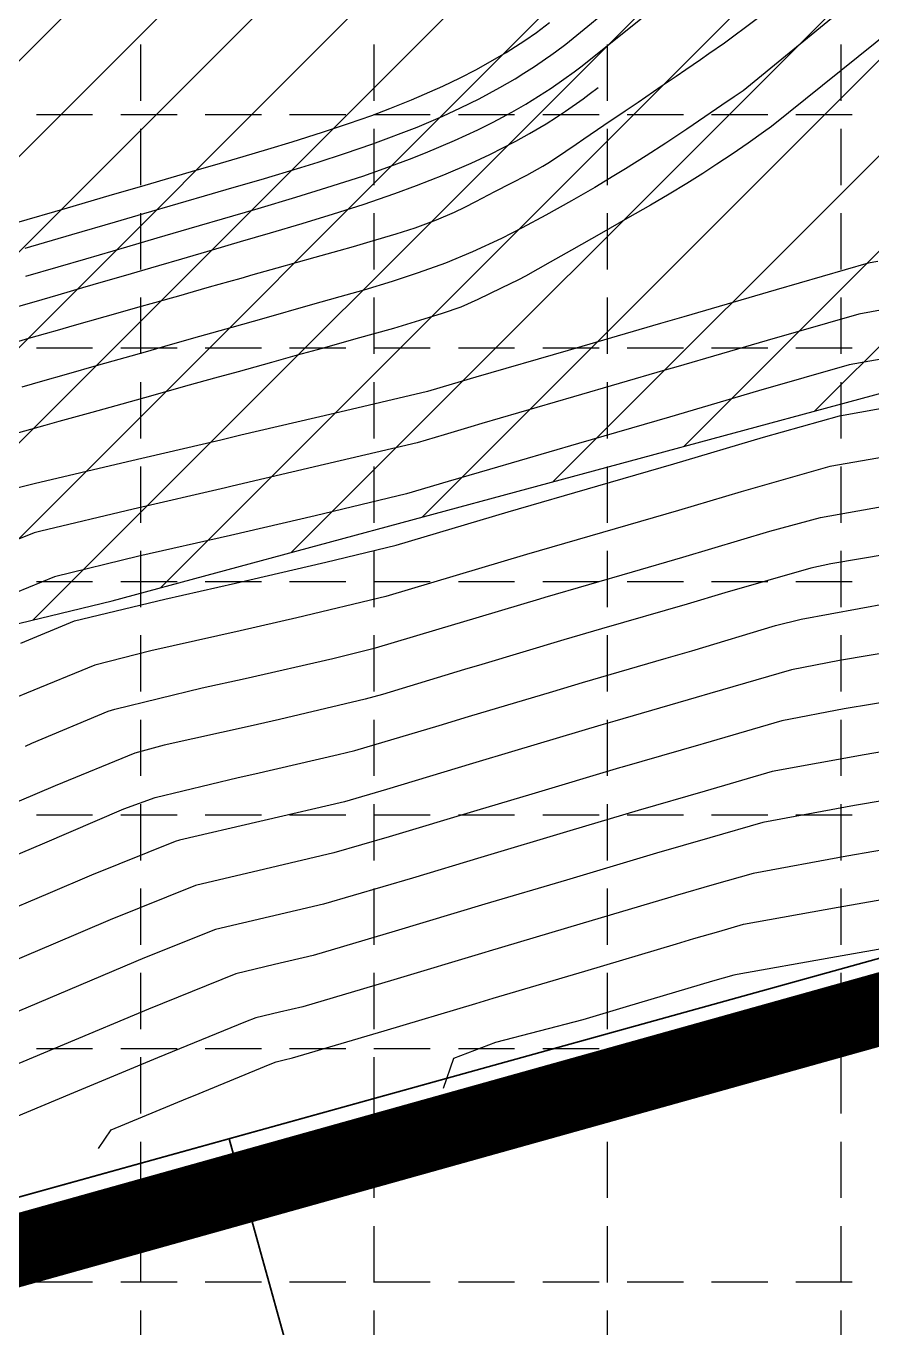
# Model space of a CAD drawing. Header units: inches. Extents: x 2387375 to 2389038, y 7083851 to 7084891.
# Drawn here: x 2388582.7 to 2388676.7, y 7084599 to 7084743.6 of the extents above; entities that cross this region are included whole.
import ezdxf

# ---------------------------------------------------------------- set-up
doc = ezdxf.new("R2010")
doc.units = ezdxf.units.IN
doc.header["$MEASUREMENT"] = 0
doc.linetypes.add('HIDDEN', pattern=[0.375, 0.25, -0.125])
doc.layers.add('CRWR1$0$CRW-PR-LOT', color=3, linetype='Continuous', lineweight=35)
doc.layers.add('CRWR1$0$CRW-PR-PLAT-LN', color=2, linetype='Continuous', lineweight=30)
for name, color, linetype in [('GRID', 254, 'HIDDEN'), ('JCTR1$0$TP-CT-MAJR', 251, 'Continuous'), ('JCTR1$0$TP-CT-MINR', 253, 'Continuous'), ('SILT FENCE', 200, 'Continuous'), ('WATER', 5, 'Continuous')]:
    doc.layers.add(name, color=color, linetype=linetype)

msp = doc.modelspace()

# ---------------------------------------------------------------- hatches: boundary and pattern name
at = {"layer": 'WATER'}
h = msp.add_hatch(dxfattribs=at)
h.set_pattern_fill('ANSI31', color=256, scale=60, style=0)
h.paths.add_polyline_path([(2387654.94, 7084521.62), (2387679.64, 7084506.64), (2387723.77, 7084497.76), (2387889.16, 7084510.8), (2387926.35, 7084514.13), (2388016.7, 7084533), (2388141.86, 7084565.74), (2388228.84, 7084591.57), (2388390.66, 7084629), (2388500.85, 7084657.63), (2388592.27, 7084679.7), (2388707.43, 7084710.82), (2388737.54, 7084716.2), (2388780.22, 7084766.43), (2388754.71, 7084793.89), (2388201.91, 7084776.28), (2388014.44, 7084766.67), (2387879.85, 7084777.88), (2387769.29, 7084787.49), (2387692.38, 7084779.48), (2387663.54, 7084771.47), (2387660.34, 7084745.84), (2387660.34, 7084691.39), (2387641.11, 7084659.35), (2387628.29, 7084611.3), (2387633.61, 7084569.81), (2387646.88, 7084529.48)])

# ---------------------------------------------------------------- linework, layer by layer
at = {"color": 7}
msp.add_line((2388762.41, 7084663.56), (2387927.99, 7084432.05), dxfattribs=at)
at = {"layer": 'CRWR1$0$CRW-PR-LOT', "color": 7}
msp.add_line((2388634.7, 7084513.97), (2388605.29, 7084619.97), dxfattribs=at)
msp.add_lwpolyline([(2387581.27, 7084497.63), (2387606.53, 7084493.42), (2387606.67, 7084476.34, -0.079681), (2387640.39, 7084467.58, 0.105752), (2387677.27, 7084460.01), (2387741.78, 7084460.54, -0.14249), (2387841.24, 7084432.49), (2387925.34, 7084431.32), (2388765.06, 7084664.3), (2388974.71, 7084370.95), (2388910.44, 7084251.14)], format="xyb", dxfattribs=at)
at = {"layer": 'CRWR1$0$CRW-PR-PLAT-LN', "color": 7}
for points in [[(2388634.7, 7084513.97), (2388605.29, 7084619.97), (2388703.85, 7084647.31), (2388693.4, 7084522.22, 0.088714), (2388649.59, 7084518.1), (2388634.7, 7084513.97)], [(2388569.42, 7084502.69), (2388551.42, 7084519.83), (2388529.47, 7084598.93), (2388605.29, 7084619.97), (2388634.7, 7084513.97), (2388629.03, 7084512.4, 0.336093), (2388569.42, 7084502.69, -0.922004)]]:
    msp.add_lwpolyline(points, format="xyb", dxfattribs=at)
at = {"layer": 'GRID', "color": 252, "linetype": 'HIDDEN', "ltscale": 25}
for p, q in [((2388595.42, 7084863.39), (2388595.42, 7083955.7)), ((2388621.35, 7084863.39), (2388621.35, 7083955.7)), ((2388647.28, 7084863.39), (2388647.28, 7083955.7)), ((2388673.22, 7084863.39), (2388673.22, 7083955.7)), ((2387402.61, 7084733.74), (2389010.32, 7084733.74)), ((2387402.61, 7084707.81), (2389010.32, 7084707.81)), ((2387402.61, 7084681.88), (2389010.32, 7084681.88)), ((2387402.61, 7084655.94), (2389010.32, 7084655.94)), ((2387402.61, 7084630.01), (2389010.32, 7084630.01)), ((2387402.61, 7084604.08), (2389010.32, 7084604.08))]:
    msp.add_line(p, q, dxfattribs=at)
at = {"layer": 'JCTR1$0$TP-CT-MAJR', "color": 35, "elevation": 595}
msp.add_lwpolyline([(2388581.41, 7084712.28), (2388583.62, 7084712.92), (2388586.29, 7084713.7), (2388589.04, 7084714.51), (2388591.32, 7084715.17), (2388593.53, 7084715.82), (2388597.45, 7084716.96), (2388600, 7084717.7), (2388603.44, 7084718.71), (2388606.55, 7084719.62), (2388609.87, 7084720.59), (2388613.37, 7084721.62), (2388616.86, 7084722.69), (2388620.15, 7084723.74), (2388623.68, 7084724.95), (2388626.1, 7084725.83), (2388629.12, 7084727.02), (2388632.17, 7084728.34), (2388634.22, 7084729.3), (2388637.12, 7084730.78), (2388638.63, 7084731.62), (2388640.47, 7084732.71), (2388641.65, 7084733.45), (2388642.65, 7084734.12), (2388644.59, 7084735.49), (2388645.27, 7084736), (2388646.27, 7084736.75)], dxfattribs=at)
at = {"layer": 'JCTR1$0$TP-CT-MAJR', "color": 35}
for points in [[(2388678.02, 7084712.07), (2388675.21, 7084711.57), (2388665.04, 7084708.65), (2388654.88, 7084705.67), (2388653.67, 7084705.32), (2388643.51, 7084702.37), (2388633.34, 7084699.41), (2388632.13, 7084699.06), (2388629.14, 7084698.17), (2388626.14, 7084697.28), (2388615.88, 7084694.85), (2388605.6, 7084692.45), (2388604.88, 7084692.28), (2388594.6, 7084689.91), (2388584.34, 7084687.46), (2388583.62, 7084687.28), (2388580.95, 7084686.18)], [(2388681.55, 7084685.41), (2388672.1, 7084683.82), (2388669.87, 7084683.34), (2388660.34, 7084680.62), (2388656.16, 7084679.36), (2388646.64, 7084676.59), (2388642.45, 7084675.37), (2388633.33, 7084672.66), (2388631.42, 7084672.09), (2388622.3, 7084669.33), (2388620.38, 7084668.8), (2388610.88, 7084666.55), (2388607.6, 7084665.8), (2388598.05, 7084663.7), (2388594.81, 7084662.79), (2388585.96, 7084659.17), (2388583.94, 7084658.31), (2388575.13, 7084654.58)], [(2388685.08, 7084658.74), (2388674.74, 7084656.97), (2388664.54, 7084655.1), (2388658.65, 7084653.39), (2388652.76, 7084651.68), (2388642.76, 7084648.71), (2388633.69, 7084646.01), (2388623.7, 7084643.01), (2388614.61, 7084640.33), (2388610.31, 7084639.32), (2388606.01, 7084638.3), (2388596.3, 7084634.37), (2388586.94, 7084630.44), (2388577.27, 7084626.42)]]:
    msp.add_lwpolyline(points, dxfattribs=at)
at = {"layer": 'JCTR1$0$TP-CT-MINR', "color": 35}
for p, q in [((2388644.47, 7084739.15, 594), (2388668.46, 7084758.34, 594)), ((2388660.29, 7084741.68, 596), (2388672.9, 7084751.16, 596)), ((2388642.67, 7084741.55, 593), (2388651.36, 7084748.68, 593)), ((2388673.01, 7084745.07, 597), (2388662.35, 7084736.38, 597)), ((2388639.4, 7084742.86, 592), (2388640.87, 7084743.95, 592)), ((2388636.03, 7084740.63, 592), (2388638.1, 7084741.96, 592)), ((2388638.1, 7084741.96, 592), (2388639.4, 7084742.86, 592)), ((2388678.92, 7084743.17, 598), (2388665.52, 7084732.41, 598)), ((2388634.81, 7084739.9, 592), (2388636.03, 7084740.63, 592)), ((2388641, 7084740.31, 593), (2388641.52, 7084740.69, 593)), ((2388641.52, 7084740.69, 593), (2388642.67, 7084741.55, 593)), ((2388657.62, 7084739.85, 596), (2388658.57, 7084740.5, 596)), ((2388658.57, 7084740.5, 596), (2388660.29, 7084741.68, 596)), ((2388632.66, 7084738.7, 592), (2388634.81, 7084739.9, 592)), ((2388638.02, 7084738.31, 593), (2388639.18, 7084739.06, 593)), ((2388639.18, 7084739.06, 593), (2388640.42, 7084739.9, 593)), ((2388640.42, 7084739.9, 593), (2388641, 7084740.31, 593)), ((2388643.58, 7084738.48, 594), (2388644.47, 7084739.15, 594)), ((2388656.01, 7084738.75, 596), (2388657.62, 7084739.85, 596)), ((2388629.02, 7084736.89, 592), (2388630.94, 7084737.81, 592)), ((2388630.94, 7084737.81, 592), (2388632.66, 7084738.7, 592)), ((2388635.34, 7084736.72, 593), (2388637.03, 7084737.7, 593)), ((2388637.03, 7084737.7, 593), (2388638.02, 7084738.31, 593)), ((2388641.03, 7084736.66, 594), (2388642.46, 7084737.66, 594)), ((2388642.46, 7084737.66, 594), (2388643.58, 7084738.48, 594)), ((2388653.27, 7084736.88, 596), (2388654.92, 7084738.01, 596)), ((2388654.92, 7084738.01, 596), (2388656.01, 7084738.75, 596)), ((2388625.54, 7084735.36, 592), (2388629.02, 7084736.89, 592)), ((2388633.06, 7084735.49, 593), (2388635.34, 7084736.72, 593)), ((2388638.24, 7084734.9, 594), (2388641.03, 7084736.66, 594)), ((2388650.7, 7084735.12, 596), (2388653.27, 7084736.88, 596)), ((2388662.35, 7084736.38, 597), (2388661.36, 7084735.7, 597)), ((2388623.13, 7084734.4, 592), (2388625.54, 7084735.36, 592)), ((2388630.98, 7084734.46, 593), (2388633.06, 7084735.49, 593)), ((2388636.69, 7084734, 594), (2388638.24, 7084734.9, 594)), ((2388649.26, 7084734.14, 596), (2388650.7, 7084735.12, 596)), ((2388659.99, 7084734.76, 597), (2388658.1, 7084733.47, 597)), ((2388661.36, 7084735.7, 597), (2388659.99, 7084734.76, 597)), ((2388618.53, 7084732.72, 592), (2388621.11, 7084733.64, 592)), ((2388621.11, 7084733.64, 592), (2388623.13, 7084734.4, 592)), ((2388626.15, 7084732.34, 593), (2388629.02, 7084733.56, 593)), ((2388629.02, 7084733.56, 593), (2388630.98, 7084734.46, 593)), ((2388634.59, 7084732.87, 594), (2388636.69, 7084734, 594)), ((2388646.9, 7084732.54, 596), (2388649.26, 7084734.14, 596)), ((2388658.1, 7084733.47, 597), (2388656.1, 7084732.11, 597)), ((2388612.28, 7084730.7, 592), (2388615.65, 7084731.76, 592)), ((2388615.65, 7084731.76, 592), (2388618.53, 7084732.72, 592)), ((2388621.25, 7084730.48, 593), (2388626.15, 7084732.34, 593)), ((2388630.32, 7084730.83, 594), (2388632.89, 7084732.02, 594)), ((2388632.89, 7084732.02, 594), (2388634.59, 7084732.87, 594)), ((2388644.68, 7084731.03, 596), (2388646.9, 7084732.54, 596)), ((2388656.1, 7084732.11, 597), (2388653.78, 7084730.56, 597)), ((2388664.63, 7084731.77, 598), (2388662.91, 7084730.56, 598)), ((2388665.52, 7084732.41, 598), (2388664.63, 7084731.77, 598)), ((2388609.56, 7084729.88, 592), (2388612.28, 7084730.7, 592)), ((2388618.08, 7084729.4, 593), (2388621.25, 7084730.48, 593)), ((2388627.07, 7084729.46, 594), (2388630.32, 7084730.83, 594)), ((2388642.67, 7084729.68, 596), (2388643.81, 7084730.45, 596)), ((2388643.81, 7084730.45, 596), (2388644.68, 7084731.03, 596)), ((2388653.78, 7084730.56, 597), (2388651.58, 7084729.13, 597)), ((2388662.91, 7084730.56, 598), (2388661.13, 7084729.33, 598)), ((2388603.67, 7084728.15, 592), (2388606.82, 7084729.07, 592)), ((2388606.82, 7084729.07, 592), (2388609.56, 7084729.88, 592)), ((2388615.15, 7084728.45, 593), (2388618.08, 7084729.4, 593)), ((2388622.49, 7084727.72, 594), (2388625.32, 7084728.77, 594)), ((2388625.32, 7084728.77, 594), (2388627.07, 7084729.46, 594)), ((2388640.84, 7084728.44, 596), (2388642.67, 7084729.68, 596)), ((2388651.58, 7084729.13, 597), (2388649.31, 7084727.7, 597)), ((2388661.13, 7084729.33, 598), (2388659.46, 7084728.21, 598)), ((2388595.93, 7084725.89, 592), (2388601.71, 7084727.58, 592)), ((2388601.71, 7084727.58, 592), (2388603.67, 7084728.15, 592)), ((2388608.82, 7084726.53, 593), (2388613.22, 7084727.85, 593)), ((2388613.22, 7084727.85, 593), (2388615.15, 7084728.45, 593)), ((2388620.11, 7084726.9, 594), (2388622.49, 7084727.72, 594)), ((2388638.35, 7084726.99, 596), (2388640.13, 7084727.98, 596)), ((2388640.13, 7084727.98, 596), (2388640.84, 7084728.44, 596)), ((2388649.31, 7084727.7, 597), (2388648.02, 7084726.92, 597)), ((2388659.46, 7084728.21, 598), (2388657.87, 7084727.18, 598)), ((2388591.95, 7084724.73, 592), (2388595.93, 7084725.89, 592)), ((2388605.56, 7084725.58, 593), (2388608.82, 7084726.53, 593)), ((2388616.14, 7084725.61, 594), (2388620.11, 7084726.9, 594)), ((2388634.8, 7084725.18, 596), (2388636.61, 7084726.11, 596)), ((2388636.61, 7084726.11, 596), (2388638.35, 7084726.99, 596)), ((2388648.02, 7084726.92, 597), (2388645.9, 7084725.64, 597)), ((2388656.1, 7084726.06, 598), (2388654.16, 7084724.87, 598)), ((2388657.87, 7084727.18, 598), (2388656.1, 7084726.06, 598)), ((2388587.33, 7084723.38, 592), (2388591.95, 7084724.73, 592)), ((2388599.6, 7084723.84, 593), (2388603.44, 7084724.96, 593)), ((2388603.44, 7084724.96, 593), (2388605.56, 7084725.58, 593)), ((2388608.48, 7084723.31, 594), (2388612.67, 7084724.55, 594)), ((2388612.67, 7084724.55, 594), (2388616.14, 7084725.61, 594)), ((2388632.69, 7084724.08, 596), (2388634.8, 7084725.18, 596)), ((2388645.9, 7084725.64, 597), (2388643.29, 7084724.13, 597)), ((2388654.16, 7084724.87, 598), (2388652.06, 7084723.65, 598)), ((2388581.44, 7084721.66, 592), (2388587.33, 7084723.38, 592)), ((2388595.79, 7084722.73, 593), (2388599.6, 7084723.84, 593)), ((2388605.67, 7084722.48, 594), (2388608.48, 7084723.31, 594)), ((2388630.31, 7084722.89, 596), (2388631.47, 7084723.46, 596)), ((2388631.47, 7084723.46, 596), (2388632.69, 7084724.08, 596)), ((2388643.29, 7084724.13, 597), (2388640.44, 7084722.54, 597)), ((2388652.06, 7084723.65, 598), (2388649.53, 7084722.21, 598)), ((2388587.8, 7084720.39, 593), (2388592.64, 7084721.81, 593)), ((2388592.64, 7084721.81, 593), (2388595.79, 7084722.73, 593)), ((2388600.83, 7084721.07, 594), (2388605.67, 7084722.48, 594)), ((2388625.93, 7084721.16, 596), (2388628.32, 7084722.02, 596)), ((2388628.32, 7084722.02, 596), (2388630.31, 7084722.89, 596)), ((2388640.44, 7084722.54, 597), (2388637.82, 7084721.15, 597)), ((2388649.53, 7084722.21, 598), (2388646.65, 7084720.57, 598)), ((2388582.62, 7084718.88, 593), (2388587.8, 7084720.39, 593)), ((2388597.27, 7084720.03, 594), (2388600.83, 7084721.07, 594)), ((2388620.92, 7084719.61, 596), (2388623.82, 7084720.49, 596)), ((2388623.82, 7084720.49, 596), (2388625.93, 7084721.16, 596)), ((2388637.82, 7084721.15, 597), (2388635.54, 7084719.98, 597)), ((2388646.65, 7084720.57, 598), (2388643.3, 7084718.67, 598)), ((2388589.37, 7084717.72, 594), (2388593.9, 7084719.05, 594)), ((2388593.9, 7084719.05, 594), (2388597.27, 7084720.03, 594)), ((2388614.82, 7084717.89, 596), (2388617.49, 7084718.64, 596)), ((2388617.49, 7084718.64, 596), (2388619.09, 7084719.09, 596)), ((2388619.09, 7084719.09, 596), (2388620.92, 7084719.61, 596)), ((2388635.54, 7084719.98, 597), (2388632.32, 7084718.47, 597)), ((2388643.3, 7084718.67, 598), (2388640.93, 7084717.32, 598)), ((2388586.3, 7084716.83, 594), (2388589.37, 7084717.72, 594)), ((2388610.61, 7084716.7, 596), (2388614.82, 7084717.89, 596)), ((2388629.31, 7084717.23, 597), (2388626.27, 7084716.13, 597)), ((2388632.32, 7084718.47, 597), (2388629.31, 7084717.23, 597)), ((2388640.93, 7084717.32, 598), (2388638.2, 7084715.78, 598)), ((2388676.27, 7084717.22, 599), (2388666.02, 7084714.26, 599)), ((2388677.31, 7084717.41, 599), (2388676.27, 7084717.22, 599)), ((2388582.68, 7084715.77, 594), (2388586.3, 7084716.83, 594)), ((2388606.61, 7084715.57, 596), (2388607.94, 7084715.95, 596)), ((2388607.94, 7084715.95, 596), (2388610.61, 7084716.7, 596)), ((2388626.27, 7084716.13, 597), (2388623.39, 7084715.17, 597)), ((2388638.2, 7084715.78, 598), (2388637.41, 7084715.36, 598)), ((2388601.32, 7084714.07, 596), (2388603.1, 7084714.58, 596)), ((2388603.1, 7084714.58, 596), (2388605.23, 7084715.18, 596)), ((2388605.23, 7084715.18, 596), (2388606.61, 7084715.57, 596)), ((2388623.39, 7084715.17, 597), (2388620.22, 7084714.22, 597)), ((2388635.5, 7084714.44, 598), (2388632.88, 7084713.18, 598)), ((2388637.41, 7084715.36, 598), (2388635.5, 7084714.44, 598)), ((2388595.14, 7084712.32, 596), (2388597.02, 7084712.85, 596)), ((2388597.02, 7084712.85, 596), (2388598.88, 7084713.38, 596)), ((2388598.88, 7084713.38, 596), (2388599.68, 7084713.61, 596)), ((2388599.68, 7084713.61, 596), (2388601.32, 7084714.07, 596)), ((2388617.55, 7084713.47, 597), (2388614.28, 7084712.54, 597)), ((2388620.22, 7084714.22, 597), (2388617.55, 7084713.47, 597)), ((2388632.88, 7084713.18, 598), (2388631.01, 7084712.33, 598)), ((2388666.02, 7084714.26, 599), (2388655.78, 7084711.27, 599)), ((2388591.5, 7084711.29, 596), (2388593.98, 7084711.99, 596)), ((2388593.98, 7084711.99, 596), (2388595.14, 7084712.32, 596)), ((2388614.28, 7084712.54, 597), (2388609.13, 7084711.09, 597)), ((2388628.93, 7084711.62, 598), (2388626.4, 7084710.84, 598)), ((2388631.01, 7084712.33, 598), (2388628.93, 7084711.62, 598)), ((2388586.45, 7084709.86, 596), (2388587.83, 7084710.25, 596)), ((2388587.83, 7084710.25, 596), (2388591.5, 7084711.29, 596)), ((2388605.56, 7084710.08, 597), (2388601.98, 7084709.06, 597)), ((2388609.13, 7084711.09, 597), (2388605.56, 7084710.08, 597)), ((2388623.53, 7084709.96, 598), (2388619.36, 7084708.8, 598)), ((2388626.4, 7084710.84, 598), (2388623.53, 7084709.96, 598)), ((2388653.17, 7084710.51, 599), (2388642.92, 7084707.54, 599)), ((2388655.78, 7084711.27, 599), (2388653.17, 7084710.51, 599)), ((2388580.9, 7084708.28, 596), (2388583.04, 7084708.89, 596)), ((2388583.04, 7084708.89, 596), (2388584.89, 7084709.41, 596)), ((2388584.89, 7084709.41, 596), (2388586.45, 7084709.86, 596)), ((2388601.98, 7084709.06, 597), (2388598.71, 7084708.14, 597)), ((2388619.36, 7084708.8, 598), (2388615.59, 7084707.76, 598)), ((2388595.93, 7084707.35, 597), (2388590.75, 7084705.88, 597)), ((2388598.71, 7084708.14, 597), (2388595.93, 7084707.35, 597)), ((2388615.59, 7084707.76, 598), (2388612.82, 7084706.99, 598)), ((2388642.92, 7084707.54, 599), (2388632.67, 7084704.56, 599)), ((2388590.75, 7084705.88, 597), (2388587.17, 7084704.86, 597)), ((2388609.97, 7084706.2, 598), (2388606.29, 7084705.17, 598)), ((2388612.82, 7084706.99, 598), (2388609.97, 7084706.2, 598)), ((2388674.14, 7084705.93, 601), (2388664.06, 7084703.05, 601)), ((2388678.73, 7084706.74, 601), (2388674.14, 7084705.93, 601)), ((2388587.17, 7084704.86, 597), (2388584.54, 7084704.12, 597)), ((2388603.65, 7084704.44, 598), (2388600.84, 7084703.66, 598)), ((2388606.29, 7084705.17, 598), (2388603.65, 7084704.44, 598)), ((2388632.67, 7084704.56, 599), (2388630.06, 7084703.8, 599)), ((2388584.54, 7084704.12, 597), (2388582.24, 7084703.46, 597)), ((2388598.37, 7084702.97, 598), (2388595.86, 7084702.27, 598)), ((2388600.84, 7084703.66, 598), (2388598.37, 7084702.97, 598)), ((2388627.3, 7084702.98, 599), (2388616.94, 7084700.53, 599)), ((2388628.68, 7084703.39, 599), (2388627.3, 7084702.98, 599)), ((2388630.06, 7084703.8, 599), (2388628.68, 7084703.39, 599)), ((2388664.06, 7084703.05, 601), (2388654.17, 7084700.13, 601)), ((2388593.34, 7084701.57, 598), (2388590.01, 7084700.64, 598)), ((2388595.86, 7084702.27, 598), (2388593.34, 7084701.57, 598)), ((2388673.07, 7084700.28, 602), (2388679.43, 7084701.41, 602)), ((2388590.01, 7084700.64, 598), (2388586.37, 7084699.62, 598)), ((2388616.94, 7084700.53, 599), (2388606.58, 7084698.1, 599)), ((2388654.17, 7084700.13, 601), (2388644.09, 7084697.2, 601)), ((2388664.61, 7084697.9, 602), (2388673.07, 7084700.28, 602)), ((2388584.8, 7084699.18, 598), (2388581.87, 7084698.36, 598)), ((2388586.37, 7084699.62, 598), (2388584.8, 7084699.18, 598)), ((2388604.34, 7084697.58, 599), (2388593.97, 7084695.15, 599)), ((2388606.58, 7084698.1, 599), (2388604.34, 7084697.58, 599)), ((2388644.09, 7084697.2, 601), (2388634.19, 7084694.32, 601)), ((2388654.66, 7084694.94, 602), (2388664.61, 7084697.9, 602)), ((2388680.14, 7084696.07, 603), (2388672.01, 7084694.63, 603)), ((2388593.97, 7084695.15, 599), (2388583.61, 7084692.71, 599)), ((2388634.19, 7084694.32, 601), (2388629.59, 7084692.96, 601)), ((2388646.21, 7084692.49, 602), (2388654.66, 7084694.94, 602)), ((2388672.01, 7084694.63, 603), (2388662.15, 7084691.83, 603)), ((2388583.61, 7084692.71, 599), (2388581.38, 7084692.17, 599)), ((2388629.59, 7084692.96, 601), (2388624.99, 7084691.59, 601)), ((2388624.99, 7084691.59, 601), (2388614.83, 7084689.17, 601)), ((2388636.25, 7084689.59, 602), (2388646.21, 7084692.49, 602)), ((2388662.15, 7084691.83, 603), (2388655.17, 7084689.74, 603)), ((2388655.17, 7084689.74, 603), (2388645.32, 7084686.89, 603)), ((2388670.94, 7084688.98, 604), (2388680.04, 7084690.6, 604)), ((2388614.83, 7084689.17, 601), (2388605.43, 7084686.99, 601)), ((2388630.05, 7084687.74, 602), (2388636.25, 7084689.59, 602)), ((2388665.33, 7084687.45, 604), (2388670.94, 7084688.98, 604)), ((2388605.43, 7084686.99, 601), (2388595.24, 7084684.67, 601)), ((2388623.84, 7084685.89, 602), (2388630.05, 7084687.74, 602)), ((2388645.32, 7084686.89, 603), (2388638.32, 7084684.85, 603)), ((2388655.66, 7084684.55, 604), (2388665.33, 7084687.45, 604)), ((2388616.02, 7084684.01, 602), (2388623.84, 7084685.89, 602)), ((2388595.24, 7084684.67, 601), (2388585.86, 7084682.38, 601)), ((2388605.97, 7084681.69, 602), (2388616.02, 7084684.01, 602)), ((2388638.32, 7084684.85, 603), (2388630.5, 7084682.53, 603)), ((2388650.08, 7084682.93, 604), (2388655.66, 7084684.55, 604)), ((2388630.5, 7084682.53, 603), (2388622.68, 7084680.2, 603)), ((2388640.38, 7084680.11, 604), (2388650.08, 7084682.93, 604)), ((2388585.86, 7084682.38, 601), (2388581.55, 7084680.6, 601)), ((2388598.12, 7084679.92, 602), (2388605.97, 7084681.69, 602)), ((2388588.1, 7084677.48, 602), (2388598.12, 7084679.92, 602)), ((2388622.68, 7084680.2, 603), (2388612.79, 7084677.84, 603)), ((2388630.96, 7084677.31, 604), (2388639.77, 7084679.93, 604)), ((2388639.77, 7084679.93, 604), (2388640.38, 7084680.11, 604)), ((2388668.8, 7084677.69, 606), (2388678.48, 7084679.45, 606)), ((2388582.15, 7084675.03, 602), (2388588.1, 7084677.48, 602)), ((2388612.79, 7084677.84, 603), (2388606.51, 7084676.39, 603)), ((2388621.53, 7084674.5, 604), (2388630.34, 7084677.12, 604)), ((2388630.34, 7084677.12, 604), (2388630.96, 7084677.31, 604)), ((2388656.66, 7084674.16, 606), (2388665.95, 7084676.96, 606)), ((2388665.95, 7084676.96, 606), (2388668.8, 7084677.69, 606)), ((2388606.51, 7084676.39, 603), (2388596.58, 7084674.18, 603)), ((2388596.58, 7084674.18, 603), (2388590.34, 7084672.58, 603)), ((2388616.78, 7084673.33, 604), (2388621.53, 7084674.5, 604)), ((2388653.82, 7084673.34, 606), (2388656.66, 7084674.16, 606)), ((2388682.96, 7084674.74, 607), (2388673.05, 7084673.09, 607)), ((2388590.34, 7084672.58, 603), (2388582.75, 7084669.45, 603)), ((2388607.05, 7084671.1, 604), (2388616.78, 7084673.33, 604)), ((2388644.51, 7084670.63, 606), (2388653.82, 7084673.34, 606)), ((2388673.05, 7084673.09, 607), (2388667.74, 7084672.04, 607)), ((2388602.27, 7084670.04, 604), (2388607.05, 7084671.1, 604)), ((2388667.74, 7084672.04, 607), (2388658.68, 7084669.42, 607)), ((2388592.57, 7084667.69, 604), (2388602.27, 7084670.04, 604)), ((2388631.87, 7084666.87, 606), (2388641.24, 7084669.66, 606)), ((2388641.24, 7084669.66, 606), (2388644.51, 7084670.63, 606)), ((2388582.75, 7084669.45, 603), (2388575.15, 7084666.32, 603)), ((2388657.16, 7084668.97, 607), (2388648.1, 7084666.34, 607)), ((2388658.68, 7084669.42, 607), (2388657.16, 7084668.97, 607)), ((2388683.67, 7084669.41, 608), (2388673.58, 7084667.71, 608)), ((2388583.34, 7084663.89, 604), (2388591.85, 7084667.46, 604)), ((2388591.85, 7084667.46, 604), (2388592.57, 7084667.69, 604)), ((2388628.6, 7084665.88, 606), (2388631.87, 7084666.87, 606)), ((2388673.58, 7084667.71, 608), (2388666.67, 7084666.39, 608)), ((2388619.22, 7084663.11, 606), (2388628.6, 7084665.88, 606)), ((2388646.57, 7084665.89, 607), (2388637, 7084663.05, 607)), ((2388648.1, 7084666.34, 607), (2388646.57, 7084665.89, 607)), ((2388666.67, 7084666.39, 608), (2388657.94, 7084663.85, 608)), ((2388582.64, 7084663.59, 604), (2388583.34, 7084663.89, 604)), ((2388657.66, 7084663.77, 608), (2388648.92, 7084661.23, 608)), ((2388657.94, 7084663.85, 608), (2388657.66, 7084663.77, 608)), ((2388684.37, 7084664.08, 609), (2388675.8, 7084662.62, 609)), ((2388608.14, 7084660.5, 606), (2388617.39, 7084662.64, 606)), ((2388617.39, 7084662.64, 606), (2388619.22, 7084663.11, 606)), ((2388637, 7084663.05, 607), (2388632.32, 7084661.65, 607)), ((2388675.8, 7084662.62, 609), (2388665.6, 7084660.75, 609)), ((2388632.32, 7084661.65, 607), (2388622.76, 7084658.75, 607)), ((2388648.64, 7084661.15, 608), (2388638.9, 7084658.26, 608)), ((2388648.92, 7084661.23, 608), (2388648.64, 7084661.15, 608)), ((2388597.05, 7084657.89, 606), (2388606.29, 7084660.09, 606)), ((2388606.29, 7084660.09, 606), (2388608.14, 7084660.5, 606)), ((2388665.6, 7084660.75, 609), (2388658.15, 7084658.59, 609)), ((2388622.76, 7084658.75, 607), (2388618.07, 7084657.41, 607)), ((2388638.9, 7084658.26, 608), (2388632.78, 7084656.44, 608)), ((2388658.15, 7084658.59, 609), (2388650.7, 7084656.42, 609)), ((2388584.54, 7084652.74, 606), (2388593.57, 7084656.61, 606)), ((2388593.57, 7084656.61, 606), (2388597.05, 7084657.89, 606)), ((2388618.07, 7084657.41, 607), (2388609.16, 7084655.32, 607)), ((2388608.68, 7084655.21, 607), (2388599.76, 7084653.15, 607)), ((2388609.16, 7084655.32, 607), (2388608.68, 7084655.21, 607)), ((2388632.78, 7084656.44, 608), (2388623.06, 7084653.5, 608)), ((2388650.7, 7084656.42, 609), (2388643.11, 7084654.16, 609)), ((2388643.11, 7084654.16, 609), (2388633.23, 7084651.22, 609)), ((2388581.13, 7084651.29, 606), (2388584.54, 7084652.74, 606)), ((2388599.29, 7084653, 607), (2388589.99, 7084649.24, 607)), ((2388599.76, 7084653.15, 607), (2388599.29, 7084653, 607)), ((2388623.06, 7084653.5, 608), (2388616.92, 7084651.72, 608)), ((2388684.34, 7084653.15, 611), (2388673.9, 7084651.35, 611)), ((2388616.92, 7084651.72, 608), (2388609.23, 7084649.91, 608)), ((2388633.23, 7084651.22, 609), (2388625.64, 7084648.93, 609)), ((2388673.9, 7084651.35, 611), (2388663.47, 7084649.45, 611)), ((2388589.99, 7084649.24, 607), (2388585.14, 7084647.17, 607)), ((2388609.23, 7084649.91, 608), (2388601.53, 7084648.1, 608)), ((2388663.47, 7084649.45, 611), (2388659.15, 7084648.2, 611)), ((2388601.53, 7084648.1, 608), (2388592.06, 7084644.29, 608)), ((2388625.64, 7084648.93, 609), (2388615.76, 7084646.02, 609)), ((2388659.15, 7084648.2, 611), (2388654.83, 7084646.94, 611)), ((2388585.14, 7084647.17, 607), (2388575.9, 7084643.25, 607)), ((2388654.34, 7084646.8, 611), (2388644.24, 7084643.79, 611)), ((2388654.83, 7084646.94, 611), (2388654.34, 7084646.8, 611)), ((2388672.92, 7084645.7, 612), (2388683.45, 7084647.54, 612)), ((2388615.76, 7084646.02, 609), (2388609.77, 7084644.61, 609)), ((2388662.4, 7084643.8, 612), (2388672.92, 7084645.7, 612)), ((2388592.06, 7084644.29, 608), (2388585.74, 7084641.59, 608)), ((2388609.77, 7084644.61, 609), (2388603.77, 7084643.2, 609)), ((2388644.24, 7084643.79, 611), (2388634.15, 7084640.79, 611)), ((2388659.65, 7084643, 612), (2388662.4, 7084643.8, 612)), ((2388603.77, 7084643.2, 609), (2388595.88, 7084640.05, 609)), ((2388654.97, 7084641.63, 612), (2388656.89, 7084642.2, 612)), ((2388656.89, 7084642.2, 612), (2388659.65, 7084643, 612)), ((2388585.74, 7084641.59, 608), (2388576.34, 7084637.62, 608)), ((2388633.66, 7084640.64, 611), (2388623.56, 7084637.62, 611)), ((2388634.15, 7084640.79, 611), (2388633.66, 7084640.64, 611)), ((2388644.78, 7084638.6, 612), (2388654.97, 7084641.63, 612)), ((2388682.46, 7084641.9, 613), (2388672.09, 7084640.07, 613)), ((2388595.88, 7084640.05, 609), (2388586.34, 7084636.02, 609)), ((2388672.09, 7084640.07, 613), (2388661.72, 7084638.22, 613)), ((2388634.6, 7084635.57, 612), (2388644.78, 7084638.6, 612)), ((2388660.15, 7084637.81, 613), (2388658.95, 7084637.46, 613)), ((2388661.34, 7084638.15, 613), (2388660.15, 7084637.81, 613)), ((2388661.72, 7084638.22, 613), (2388661.34, 7084638.15, 613)), ((2388623.56, 7084637.62, 611), (2388613.46, 7084634.63, 611)), ((2388658.95, 7084637.46, 613), (2388649.37, 7084634.61, 613)), ((2388586.34, 7084636.02, 609), (2388578.5, 7084632.73, 609)), ((2388622.49, 7084631.96, 612), (2388632.68, 7084635, 612)), ((2388632.68, 7084635, 612), (2388634.6, 7084635.57, 612)), ((2388608.24, 7084633.41, 611), (2388607.09, 7084632.96, 611)), ((2388610.85, 7084634.02, 611), (2388608.24, 7084633.41, 611)), ((2388613.46, 7084634.63, 611), (2388610.85, 7084634.02, 611)), ((2388649.37, 7084634.61, 613), (2388644.57, 7084633.18, 613)), ((2388607.09, 7084632.96, 611), (2388597.3, 7084628.95, 611)), ((2388612.3, 7084628.94, 612), (2388622.49, 7084631.96, 612)), ((2388644.57, 7084633.18, 613), (2388634.85, 7084630.67, 613)), ((2388634.85, 7084630.67, 613), (2388630.18, 7084628.9, 613)), ((2388597.3, 7084628.95, 611), (2388587.54, 7084624.87, 611)), ((2388601.32, 7084624.73, 612), (2388609.83, 7084628.25, 612)), ((2388609.83, 7084628.25, 612), (2388610.48, 7084628.51, 612)), ((2388610.48, 7084628.51, 612), (2388611.39, 7084628.73, 612)), ((2388611.39, 7084628.73, 612), (2388612.3, 7084628.94, 612)), ((2388630.18, 7084628.9, 613), (2388629.04, 7084625.57, 613)), ((2388587.54, 7084624.87, 611), (2388586.4, 7084624.4, 611)), ((2388600.66, 7084624.48, 612), (2388601.32, 7084624.73, 612)), ((2388586.4, 7084624.4, 611), (2388576.62, 7084620.36, 611)), ((2388592.16, 7084620.95, 612), (2388600.66, 7084624.48, 612)), ((2388590.77, 7084618.89, 612), (2388592.16, 7084620.95, 612))]:
    msp.add_line(p, q, dxfattribs=at)
at = {"layer": 'SILT FENCE', "const_width": 8}
msp.add_lwpolyline([(2388531.19, 7084593.42), (2388764.08, 7084658.55), (2388792.47, 7084618.68)], dxfattribs=at)
at = {"layer": 'WATER'}
msp.add_lwpolyline([(2388228.84, 7084591.57), (2388390.66, 7084629), (2388500.85, 7084657.63), (2388592.27, 7084679.7), (2388707.43, 7084710.82), (2388737.54, 7084716.2), (2388780.22, 7084766.43), (2388754.71, 7084793.89), (2388201.91, 7084776.28)], dxfattribs=at)

doc.saveas('drawing.dxf')
